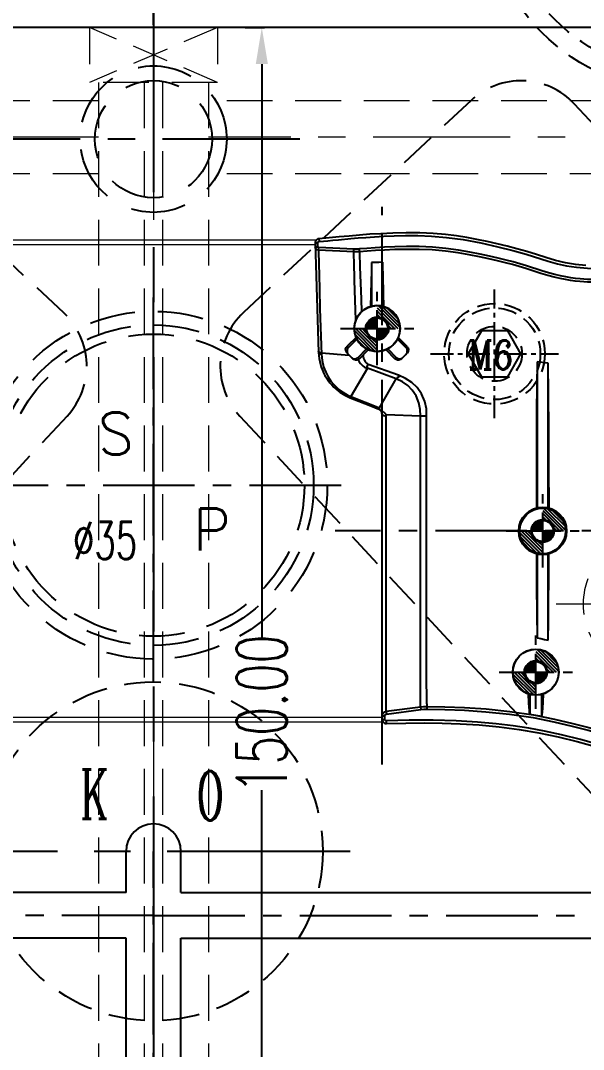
# Model space of a CAD drawing. Header units: millimetres. Extents: x 33920 to 35330, y -21664 to -20666.
# Drawn here: x 34585.2 to 34646.7, y -20885 to -20772.6 of the extents above; entities that cross this region are included whole.
import ezdxf

# ---------------------------------------------------------------- set-up
doc = ezdxf.new("R2010")
doc.units = ezdxf.units.MM
doc.header["$LTSCALE"] = 8
for name, pattern in [('CENTER', [2, 1.25, -0.25, 0.25, -0.25]), ('CENTER2', [1.125, 0.75, -0.125, 0.125, -0.125]), ('HIDDEN', [0.375, 0.25, -0.125])]:
    doc.linetypes.add(name, pattern=pattern)
doc.layers.get('DEFPOINTS').update_dxf_attribs({"color": 6})
for name, color, linetype in [('Cav-cor', 1, 'Continuous'), ('DEFAULT_1', 7, 'CENTER'), ('PIN', 5, 'Continuous'), ('Ru', 8, 'Continuous'), ('SCREW', 52, 'HIDDEN'), ('SP', 3, 'Continuous'), ('SPRING', 142, 'Continuous'), ('壓塊', 157, 'Continuous')]:
    doc.layers.add(name, color=color, linetype=linetype)
for name, color, linetype, lineweight in [('dim', 3, 'Continuous', 15), ('WR', 122, 'HIDDEN', 18), ('枕位', 75, 'Continuous', 15)]:
    doc.layers.add(name, color=color, linetype=linetype, lineweight=lineweight)
doc.styles.add('ROMANC', font='RomanC.ttf', dxfattribs={"width": 0.8, "height": 7})
doc.styles.get("Standard").update_dxf_attribs({"font": 'txt.shx', "width": 0.67, "bigfont": 'chineset.shx'})
doc.dimstyles.new('ISO-25', dxfattribs={"dimtxt": 5.5, "dimasz": 4, "dimexe": 0.3, "dimexo": 0.3, "dimtad": 0, "dimzin": 1, "dimdsep": 46, "dimtxsty": 'Standard', "dimcen": 0, "dimclrd": 3, "dimclre": 3, "dimclrt": 7, "dimazin": 0, "dimtfac": 1, "dimtofl": 0, "dimtmove": 0, "dimatfit": 0, "dimfxl": 0, "dimarcsym": 0})

# ---------------------------------------------------------------- blocks, each defined once
blk = doc.blocks.new('20160824.190618')
at = {"layer": 'PIN', "linetype": 'Continuous'}
h = blk.add_hatch(dxfattribs=at)
h.set_pattern_fill('ANSI31', color=256, scale=14.666667, style=0)
h.set_pattern_definition([(315, (-128345.2846, -36662.2767), (-1.296362432, -1.296362432), [])])
h.paths.add_polyline_path([(-16, 0), (-16, -11, -0.414214), (-27, 0)])
h.paths.add_polyline_path([(-5, 0), (-16, 0), (-16, 11, -0.414214)])
at = {"layer": 'PIN', "linetype": 'CENTER2'}
for p, q in [((-16, -16.5), (-16, 16.5)), ((-32.5, 0), (0.5, 0))]:
    blk.add_line(p, q, dxfattribs=at)
at = {"layer": 'PIN', "linetype": 'Continuous'}
blk.add_circle((-16, 0), 11, dxfattribs=at)
at = {"layer": 'SPRING', "linetype": 'CENTER', "ltscale": 0.5}
for p, q in [((-16, 23.5), (-16, -23.5)), ((-39.5, 0), (7.5, 0))]:
    blk.add_line(p, q, dxfattribs=at)
at = {"layer": 'SPRING', "linetype": 'HIDDEN', "ltscale": 1.5}
for radius in [22, 20, 12.5, 12]:
    blk.add_circle((-16, 0), radius, dxfattribs=at)
for centre, start, end in [((0, 0), 0, 180), ((-32, 0), 180, 0)]:
    blk.add_arc(centre, 4, start, end, dxfattribs=at)
blk = doc.blocks.new('20140410.082121')
at = {"layer": 'SCREW', "color": 137, "linetype": 'CENTER', "ltscale": 0.25}
for p, q in [((0, -7.04), (0, 7.04)), ((-7, 0), (7, 0))]:
    blk.add_line(p, q, dxfattribs=at)
at = {"layer": 'SCREW', "color": 137, "linetype": 'Continuous'}
blk.add_lwpolyline([(-1.44, 2.5), (-2.89, 0), (-1.44, -2.5), (1.44, -2.5), (2.89, 0), (1.44, 2.5)], close=True, dxfattribs=at)
at = {"layer": 'SCREW', "color": 137}
for radius in [5.5, 5, 3]:
    blk.add_circle((0, 0), radius, dxfattribs=at)
at = {"layer": 'dim', "style": 'ROMANC', "width": 0.8}
blk.add_text('M6', height=3.172, dxfattribs=at).set_placement((-2.87, -1.7))
blk = doc.blocks.new('20160827.105633')
at = {"color": 8, "linetype": 'HIDDEN', "ltscale": 2.5}
blk.add_circle((0, 0), 19, dxfattribs=at)
at = {"layer": 'SP', "linetype": 'CENTER'}
for p, q in [((0, -21.5), (0, 21.5)), ((-21.5, 0), (21.5, 0))]:
    blk.add_line(p, q, dxfattribs=at)
at = {"layer": 'SP', "linetype": 'HIDDEN', "ltscale": 2.5}
for radius in [17.5, 16.5]:
    blk.add_circle((0, 0), radius, dxfattribs=at)
at = {"layer": 'dim', "insert": (-5.29, -6.05), "char_height": 4.063, "attachment_point": 5}
blk.add_mtext('Ø35', dxfattribs=at)
at = {"layer": 'SP'}
for s, p in [('S', (-6.08, 3.36)), ('P', (4.33, -7.12))]:
    blk.add_text(s, height=4.58, dxfattribs=at).set_placement(p)
blk = doc.blocks.new('*D29228')
at = {"layer": 'DEFPOINTS', "color": 0}
for p in [(34609.42, -20773.32), (34605.68, -20923.32), (34611.52, -20923.32)]:
    blk.add_point(p, dxfattribs=at)
at = {"layer": 'dim', "color": 3, "lineweight": -2}
for p, q in [((34609.72, -20773.32), (34611.82, -20773.32)), ((34611.52, -20777.32), (34611.52, -20840.01)), ((34611.52, -20919.32), (34611.52, -20856.62)), ((34605.98, -20923.32), (34611.82, -20923.32))]:
    blk.add_line(p, q, dxfattribs=at)
at = {"layer": 'dim', "color": 3}
for points in [[(34612.19, -20777.32), (34610.86, -20777.32), (34611.52, -20773.32)], [(34610.86, -20919.32), (34612.19, -20919.32), (34611.52, -20923.32)]]:
    blk.add_solid(points, dxfattribs=at)
at = {"layer": 'dim', "color": 7, "insert": (34611.52, -20848.32), "char_height": 5.5, "attachment_point": 5, "rotation": 90}
blk.add_mtext('150.00', dxfattribs=at)
blk = doc.blocks.new('*D29231')
at = {"layer": 'DEFPOINTS', "color": 0}
for p in [(34599.68, -20762.54), (34599.68, -20773.32), (34734.68, -20782.32)]:
    blk.add_point(p, dxfattribs=at)
at = {"layer": 'dim', "color": 3, "lineweight": -2}
for p, q in [((34599.68, -20773.02), (34599.68, -20762.24)), ((34734.68, -20782.02), (34734.68, -20762.24)), ((34603.68, -20762.54), (34680.28, -20762.54)), ((34730.68, -20762.54), (34697.49, -20762.54))]:
    blk.add_line(p, q, dxfattribs=at)
at = {"layer": 'dim', "color": 3}
for points in [[(34603.68, -20761.87), (34603.68, -20763.21), (34599.68, -20762.54)], [(34730.68, -20763.21), (34730.68, -20761.87), (34734.68, -20762.54)]]:
    blk.add_solid(points, dxfattribs=at)
at = {"layer": 'dim', "color": 7, "insert": (34688.88, -20762.54), "char_height": 5.5, "attachment_point": 5}
blk.add_mtext('135.00', dxfattribs=at)
blk = doc.blocks.new('20160904.091723')
at = {"layer": 'WR', "linetype": 'CENTER'}
blk.add_line((0, 11), (0, -11), dxfattribs=at)
at = {"layer": 'WR', "linetype": 'HIDDEN', "ltscale": 2}
blk.add_line((-11, 0), (11, 0), dxfattribs=at)
for radius in [8, 5.5, 4]:
    blk.add_circle((0, 0), radius, dxfattribs=at)

msp = doc.modelspace()

# ---------------------------------------------------------------- hatches: boundary and pattern name
at = {"layer": 'PIN', "linetype": 'Continuous'}
h = msp.add_hatch(dxfattribs=at)
h.set_pattern_fill('ANSI31', color=31, scale=2, angle=90, style=0)
h.set_pattern_definition([(135, (34829.41047, -20820.44587), (-0.1767767, -0.1767767), [])])
h.paths.add_polyline_path([(34624.128, -20803.706, -0.4142136), (34626.628, -20806.206), (34625.378, -20806.206, 0.4142136), (34624.128, -20804.956)])
h.paths.add_polyline_path([(34622.878, -20806.206, 0.4142136), (34624.128, -20807.456), (34624.128, -20808.706, -0.4142136), (34621.628, -20806.206)])
h = msp.add_hatch(dxfattribs=at)
h.set_pattern_fill('ANSI31', color=31, angle=90, style=0)
h.set_pattern_definition([(45, (34418.84642, -20820.44587), (0.08838835, -0.08838835), [])])
h.paths.add_polyline_path([(34624.128, -20806.206), (34625.378, -20806.206, -0.4142136), (34624.128, -20807.456)])
h.paths.add_polyline_path([(34624.128, -20804.956), (34624.128, -20806.206), (34622.878, -20806.206, -0.4142136)])
h = msp.add_hatch(dxfattribs=at)
h.set_pattern_fill('ANSI31', color=31, scale=2, angle=90, style=0)
h.set_pattern_definition([(135, (34847.50047, -20842.55587), (-0.1767767, -0.1767767), [])])
h.paths.add_polyline_path([(34642.218, -20825.816, -0.4142136), (34644.718, -20828.316), (34643.468, -20828.316, 0.4142136), (34642.218, -20827.066)])
h.paths.add_polyline_path([(34640.968, -20828.316, 0.4142136), (34642.218, -20829.566), (34642.218, -20830.816, -0.4142136), (34639.718, -20828.316)])
h = msp.add_hatch(dxfattribs=at)
h.set_pattern_fill('ANSI31', color=31, angle=90, style=0)
h.set_pattern_definition([(45, (34436.93642, -20842.55587), (0.08838835, -0.08838835), [])])
h.paths.add_polyline_path([(34642.218, -20828.316), (34643.468, -20828.316, -0.4142136), (34642.218, -20829.566)])
h.paths.add_polyline_path([(34642.218, -20827.066), (34642.218, -20828.316), (34640.968, -20828.316, -0.4142136)])
h = msp.add_hatch(dxfattribs=at)
h.set_pattern_fill('ANSI31', color=31, scale=2, angle=90, style=0)
h.set_pattern_definition([(135, (34846.74672, -20857.98262), (-0.1767767, -0.1767767), [])])
h.paths.add_polyline_path([(34641.465, -20841.243, -0.4142136), (34643.965, -20843.743), (34642.715, -20843.743, 0.4142136), (34641.465, -20842.493)])
h.paths.add_polyline_path([(34640.215, -20843.743, 0.4142136), (34641.465, -20844.993), (34641.465, -20846.243, -0.4142136), (34638.965, -20843.743)])
h = msp.add_hatch(dxfattribs=at)
h.set_pattern_fill('ANSI31', color=31, angle=90, style=0)
h.set_pattern_definition([(45, (34436.18267, -20857.98262), (0.08838835, -0.08838835), [])])
h.paths.add_polyline_path([(34641.465, -20843.743), (34642.715, -20843.743, -0.4142136), (34641.465, -20844.993)])
h.paths.add_polyline_path([(34641.465, -20842.493), (34641.465, -20843.743), (34640.215, -20843.743, -0.4142136)])

# ---------------------------------------------------------------- linework, layer by layer
at = {"linetype": 'CENTER', "ltscale": 3}
msp.add_line((34599.681, -20713.316), (34599.681, -21213.316), dxfattribs=at)
at = {"color": 8, "linetype": 'CENTER', "ltscale": 1.5}
msp.add_line((34615.681, -20785.516), (34583.681, -20785.516), dxfattribs=at)
at = {"color": 8, "linetype": 'CENTER', "ltscale": 2}
msp.add_line((34621.181, -20863.316), (34578.181, -20863.316), dxfattribs=at)
at = {"color": 8, "linetype": 'HIDDEN', "ltscale": 3}
for radius in [8, 6.4]:
    msp.add_circle((34599.681, -20785.516), radius, dxfattribs=at)
at = {"color": 8, "linetype": 'HIDDEN', "ltscale": 2}
msp.add_circle((34599.681, -20863.316), 18.5, dxfattribs=at)
at = {"layer": 'Cav-cor', "color": 1}
for p, q in [((34726.681, -20773.316), (34472.681, -20773.316)), ((34617.344, -20796.855), (34617.646, -20796.845)), ((34617.345, -20796.861), (34617.731, -20808.828)), ((34617.442, -20796.561), (34617.384, -20796.657)), ((34617.533, -20796.475), (34617.442, -20796.561)), ((34617.644, -20796.417), (34617.533, -20796.475)), ((34617.763, -20796.392), (34617.644, -20796.417)), ((34617.66, -20797.275), (34617.646, -20796.845)), ((34617.763, -20796.389), (34617.785, -20796.69)), ((34617.785, -20796.69), (34618.741, -20796.616)), ((34617.358, -20797.285), (34617.66, -20797.275)), ((34617.723, -20797.654), (34617.736, -20797.353)), ((34617.723, -20797.654), (34617.728, -20797.827)), ((34621.564, -20797.826), (34617.723, -20797.654)), ((34617.728, -20797.827), (34617.778, -20800.416)), ((34621.577, -20797.524), (34617.736, -20797.353)), ((34621.564, -20797.826), (34621.577, -20797.524)), ((34622.214, -20797.812), (34622.188, -20797.512)), ((34622.218, -20797.931), (34622.214, -20797.812)), ((34622.283, -20799.449), (34622.218, -20797.931)), ((34623.525, -20799.008), (34623.525, -20803.767)), ((34624.748, -20799.403), (34624.731, -20798.964)), ((34624.731, -20803.767), (34624.731, -20798.964)), ((34624.781, -20800.453), (34624.748, -20799.403)), ((34617.778, -20800.416), (34617.813, -20801.876)), ((34624.825, -20802.367), (34624.781, -20800.453)), ((34623.46, -20801.074), (34623.402, -20803.801)), ((34617.813, -20801.876), (34617.877, -20804.066)), ((34624.854, -20803.801), (34624.825, -20802.367)), ((34617.877, -20804.066), (34618.045, -20809.025)), ((34621.859, -20807.149), (34620.837, -20808.145)), ((34621.833, -20807.227), (34621.817, -20807.19)), ((34621.859, -20807.149), (34621.863, -20807.249)), ((34621.863, -20807.249), (34621.866, -20807.299)), ((34627.414, -20808.151), (34626.438, -20807.196)), ((34620.98, -20808.288), (34620.837, -20808.145)), ((34621.901, -20807.368), (34620.98, -20808.288)), ((34627.277, -20808.288), (34626.356, -20807.368)), ((34627.277, -20808.288), (34627.414, -20808.151)), ((34617.768, -20808.748), (34617.726, -20808.656)), ((34618.039, -20808.853), (34621.054, -20809.101)), ((34620.83, -20808.878), (34621.461, -20809.508)), ((34622.046, -20809.354), (34622.967, -20808.434)), ((34622.046, -20809.354), (34622.198, -20809.506)), ((34622.198, -20809.506), (34623.16, -20808.525)), ((34622.599, -20809.157), (34622.597, -20809.099)), ((34622.602, -20809.189), (34622.599, -20809.157)), ((34625.098, -20808.524), (34626.061, -20809.504)), ((34625.29, -20808.434), (34626.211, -20809.354)), ((34626.211, -20809.354), (34626.061, -20809.504)), ((34626.8, -20809.504), (34627.421, -20808.883)), ((34623.06, -20810.532), (34621.261, -20813.635)), ((34626.216, -20811.684), (34623.062, -20810.528)), ((34626.453, -20811.3), (34623.142, -20810.124)), ((34641.615, -20809.861), (34641.615, -20825.774)), ((34642.425, -20809.959), (34641.615, -20809.861)), ((34642.821, -20810.005), (34642.425, -20809.959)), ((34642.863, -20813.381), (34642.821, -20810.005)), ((34642.821, -20825.774), (34642.821, -20810.005)), ((34624.392, -20814.884), (34626.216, -20811.684)), ((34619.392, -20812.324), (34619.717, -20812.651)), ((34619.573, -20812.772), (34620.058, -20813.157)), ((34620.977, -20813.508), (34621.261, -20813.635)), ((34621.175, -20813.763), (34623.237, -20814.595)), ((34621.261, -20813.635), (34624.392, -20814.884)), ((34642.892, -20817.177), (34642.863, -20813.381)), ((34623.237, -20814.595), (34624.297, -20815.027)), ((34624.275, -20814.957), (34624.192, -20814.959)), ((34624.297, -20815.027), (34624.404, -20815.084)), ((34624.572, -20815.25), (34624.629, -20815.352)), ((34624.681, -20848.912), (34624.681, -20815.597)), ((34624.726, -20815.257), (34624.774, -20815.286)), ((34624.774, -20815.286), (34624.817, -20815.315)), ((34625.123, -20815.611), (34628.869, -20815.728)), ((34625.128, -20825.333), (34625.131, -20815.741)), ((34628.869, -20847.254), (34628.864, -20815.728)), ((34629.539, -20843.952), (34629.535, -20815.75)), ((34642.908, -20821.299), (34642.892, -20817.177)), ((34641.53, -20821.802), (34641.528, -20825.796)), ((34642.911, -20825.797), (34642.908, -20821.299)), ((34641.615, -20830.859), (34641.615, -20839.995)), ((34642.821, -20840.247), (34642.821, -20830.859)), ((34642.887, -20833.626), (34642.901, -20830.839)), ((34625.111, -20843.939), (34625.115, -20841.47)), ((34625.124, -20846.673), (34625.111, -20843.939)), ((34629.551, -20847.213), (34629.539, -20843.952)), ((34640.8, -20846.166), (34640.8, -20848.318)), ((34642.129, -20848.558), (34642.129, -20846.166)), ((34625.118, -20848.02), (34625.122, -20847.462)), ((34625.118, -20848.02), (34628.867, -20847.527)), ((34625.122, -20847.462), (34625.124, -20846.673)), ((34628.867, -20847.527), (34628.869, -20847.254)), ((34628.867, -20847.527), (34628.906, -20847.826)), ((34629.551, -20847.213), (34629.548, -20847.785)), ((34624.681, -20848.518), (34624.983, -20848.518)), ((34624.983, -20848.915), (34624.983, -20848.518)), ((34625.118, -20848.02), (34625.157, -20848.319)), ((34625.157, -20848.319), (34628.906, -20847.826)), ((34624.681, -20848.912), (34624.7, -20849.042)), ((34624.681, -20848.915), (34624.983, -20848.915)), ((34624.7, -20849.042), (34624.763, -20849.173)), ((34624.932, -20849.319), (34625.039, -20849.356)), ((34625.039, -20849.356), (34625.151, -20849.365)), ((34625.151, -20849.367), (34625.139, -20849.066)), ((34625.151, -20849.365), (34627.251, -20849.306))]:
    msp.add_line(p, q, dxfattribs=at)
for points in [[(34628.79, -20795.754), (34627.286, -20795.751), (34625.847, -20795.787), (34624.536, -20795.844), (34623.328, -20795.915), (34622.186, -20796.002), (34621.073, -20796.102), (34619.971, -20796.207), (34618.871, -20796.305), (34617.763, -20796.392)], [(34646.92, -20799.317), (34645.815, -20799.205), (34644.714, -20799.023), (34643.631, -20798.769), (34642.573, -20798.46), (34641.53, -20798.126), (34640.478, -20797.796), (34639.408, -20797.488), (34638.325, -20797.203), (34637.234, -20796.938), (34636.137, -20796.691), (34635.038, -20796.464), (34633.934, -20796.262), (34632.798, -20796.082), (34631.585, -20795.929), (34630.253, -20795.814), (34628.79, -20795.754)], [(34642.809, -20798.845), (34643.838, -20799.132), (34644.838, -20799.352), (34645.919, -20799.52), (34647.112, -20799.63), (34648.436, -20799.668), (34649.9, -20799.653), (34651.501, -20799.612), (34653.247, -20799.557), (34655.15, -20799.48), (34657.173, -20799.379), (34659.153, -20799.259), (34660.939, -20799.131), (34662.517, -20798.988), (34663.923, -20798.823), (34665.18, -20798.635), (34666.312, -20798.422), (34667.334, -20798.188), (34668.301, -20797.921), (34669.306, -20797.59), (34670.397, -20797.182), (34671.597, -20796.69), (34672.904, -20796.11), (34674.341, -20795.426)], [(34617.384, -20796.657), (34617.352, -20796.758), (34617.345, -20796.861)], [(34617.646, -20796.845), (34617.654, -20796.789), (34617.684, -20796.74), (34617.73, -20796.705), (34617.785, -20796.69)], [(34618.741, -20796.616), (34619.29, -20796.569), (34619.891, -20796.515), (34621.259, -20796.384)], [(34621.259, -20796.384), (34622.035, -20796.314), (34622.885, -20796.246), (34623.82, -20796.183), (34624.853, -20796.128), (34625.992, -20796.082), (34627.236, -20796.051), (34628.591, -20796.049), (34630.079, -20796.102), (34631.721, -20796.245), (34633.525, -20796.496), (34635.451, -20796.852), (34637.32, -20797.265), (34638.959, -20797.676), (34640.411, -20798.088), (34642.809, -20798.845)], [(34617.723, -20797.654), (34617.585, -20797.622), (34617.468, -20797.541), (34617.389, -20797.424), (34617.37, -20797.34)], [(34617.736, -20797.353), (34617.707, -20797.346), (34617.683, -20797.329), (34617.666, -20797.305), (34617.66, -20797.275)], [(34622.214, -20797.812), (34622.052, -20797.824), (34621.889, -20797.83), (34621.726, -20797.83), (34621.564, -20797.826)], [(34621.603, -20798.884), (34621.58, -20798.312), (34621.564, -20797.826)], [(34622.188, -20797.512), (34622.036, -20797.523), (34621.883, -20797.528), (34621.73, -20797.529), (34621.577, -20797.524)], [(34642.125, -20799.896), (34640.464, -20799.366), (34639.724, -20799.142), (34639.001, -20798.937), (34638.213, -20798.728), (34637.343, -20798.511), (34636.399, -20798.291), (34635.372, -20798.067), (34634.256, -20797.848), (34633.025, -20797.638), (34631.647, -20797.45), (34630.166, -20797.316), (34628.717, -20797.258), (34627.325, -20797.256), (34626.048, -20797.287), (34624.92, -20797.333), (34623.912, -20797.386), (34623.006, -20797.447), (34622.188, -20797.512)], [(34642.035, -20800.184), (34640.374, -20799.654), (34639.64, -20799.432), (34638.921, -20799.228), (34638.138, -20799.02), (34637.273, -20798.804), (34636.333, -20798.585), (34635.311, -20798.362), (34634.202, -20798.144), (34632.979, -20797.936), (34631.612, -20797.75), (34630.147, -20797.617), (34628.712, -20797.559), (34627.329, -20797.557), (34626.058, -20797.588), (34624.934, -20797.634), (34623.93, -20797.687), (34623.028, -20797.747), (34622.214, -20797.812)], [(34621.797, -20805.27), (34621.668, -20800.944), (34621.603, -20798.884)], [(34623.525, -20799.008), (34623.508, -20799.44), (34623.492, -20799.933), (34623.46, -20801.074)], [(34624.731, -20798.964), (34624.327, -20798.978), (34623.525, -20799.008)], [(34622.441, -20804.345), (34622.4, -20802.988), (34622.283, -20799.449)], [(34651.655, -20801.116), (34650.419, -20801.149), (34649.879, -20801.161), (34649.39, -20801.17), (34648.95, -20801.175), (34648.551, -20801.177), (34648.18, -20801.174), (34647.824, -20801.168), (34647.469, -20801.157), (34647.101, -20801.139), (34646.706, -20801.113), (34646.268, -20801.076), (34645.783, -20801.023), (34645.26, -20800.952), (34644.709, -20800.861), (34644.12, -20800.746), (34643.482, -20800.598), (34642.79, -20800.411), (34642.035, -20800.184)], [(34651.646, -20800.814), (34650.412, -20800.848), (34649.873, -20800.86), (34649.385, -20800.868), (34648.947, -20800.873), (34648.551, -20800.875), (34648.184, -20800.873), (34647.831, -20800.867), (34647.481, -20800.856), (34647.118, -20800.838), (34646.728, -20800.813), (34646.298, -20800.776), (34645.819, -20800.723), (34645.304, -20800.654), (34644.762, -20800.565), (34644.183, -20800.451), (34643.556, -20800.305), (34642.873, -20800.121), (34642.125, -20799.896)], [(34621.866, -20807.298), (34621.849, -20807.264), (34621.833, -20807.227)], [(34620.83, -20808.878), (34620.737, -20808.75), (34620.687, -20808.597), (34620.686, -20808.436), (34620.738, -20808.278), (34620.837, -20808.145)], [(34627.414, -20808.151), (34627.526, -20808.314), (34627.57, -20808.512), (34627.533, -20808.714), (34627.421, -20808.883)], [(34618.045, -20809.025), (34617.886, -20808.99), (34617.773, -20808.92), (34617.731, -20808.828)], [(34618.039, -20808.853), (34617.88, -20808.819), (34617.768, -20808.748)], [(34618.045, -20809.025), (34618.113, -20809.699), (34618.274, -20810.374), (34618.501, -20810.972), (34618.773, -20811.491), (34619.074, -20811.939), (34619.392, -20812.324)], [(34622.058, -20809.608), (34621.905, -20809.656), (34621.748, -20809.655), (34621.591, -20809.603), (34621.461, -20809.508)], [(34622.198, -20809.506), (34622.132, -20809.563), (34622.058, -20809.608)], [(34622.552, -20809.144), (34622.568, -20809.157), (34622.584, -20809.169), (34622.6, -20809.181)], [(34623.142, -20810.124), (34623.079, -20810.08), (34623.026, -20810.037), (34622.972, -20809.986), (34622.917, -20809.924), (34622.862, -20809.853), (34622.808, -20809.771), (34622.757, -20809.678), (34622.709, -20809.573), (34622.666, -20809.455), (34622.629, -20809.325), (34622.602, -20809.189)], [(34626.8, -20809.504), (34626.662, -20809.603), (34626.506, -20809.653), (34626.346, -20809.652), (34626.191, -20809.6), (34626.061, -20809.504)], [(34622.058, -20809.608), (34622.168, -20809.828), (34622.302, -20810.026), (34622.446, -20810.189), (34622.598, -20810.321), (34622.754, -20810.422), (34622.91, -20810.492), (34623.06, -20810.532)], [(34623.06, -20810.531), (34623.037, -20810.406), (34623.057, -20810.263), (34623.128, -20810.113)], [(34641.615, -20809.861), (34641.582, -20812.495), (34641.558, -20815.231), (34641.54, -20818.285), (34641.53, -20821.802)], [(34628.869, -20815.728), (34628.846, -20815.047), (34628.699, -20814.307), (34628.384, -20813.572), (34627.97, -20812.938), (34627.485, -20812.432), (34626.889, -20812.013), (34626.215, -20811.685)], [(34626.459, -20811.302), (34626.493, -20811.486), (34626.326, -20811.574), (34626.216, -20811.684)], [(34629.535, -20815.75), (34629.506, -20814.992), (34629.329, -20814.166), (34628.964, -20813.353), (34628.488, -20812.663), (34627.907, -20812.107), (34627.22, -20811.647), (34626.453, -20811.3)], [(34619.717, -20812.651), (34620.042, -20812.926), (34620.363, -20813.157), (34620.676, -20813.35), (34620.977, -20813.508)], [(34620.058, -20813.157), (34620.593, -20813.489), (34621.175, -20813.763)], [(34621.261, -20813.635), (34621.216, -20813.709), (34621.179, -20813.752), (34621.18, -20813.765)], [(34624.392, -20814.884), (34624.345, -20814.931), (34624.275, -20814.957)], [(34624.404, -20815.084), (34624.496, -20815.159), (34624.572, -20815.25)], [(34624.416, -20815.094), (34624.427, -20815.099), (34624.494, -20815.134), (34624.557, -20815.166), (34624.617, -20815.196)], [(34624.617, -20815.196), (34624.674, -20815.227), (34624.726, -20815.257)], [(34624.681, -20815.597), (34624.715, -20815.649), (34624.81, -20815.694), (34624.956, -20815.726), (34625.131, -20815.741)], [(34624.817, -20815.315), (34624.857, -20815.344), (34624.892, -20815.373), (34624.924, -20815.4), (34624.952, -20815.427), (34624.978, -20815.453), (34625, -20815.477), (34625.02, -20815.5), (34625.037, -20815.521), (34625.053, -20815.54), (34625.08, -20815.575)], [(34625.08, -20815.575), (34625.093, -20815.59), (34625.107, -20815.603), (34625.123, -20815.611)], [(34625.131, -20815.741), (34625.129, -20815.676), (34625.123, -20815.611)], [(34628.868, -20815.728), (34629.091, -20815.739), (34629.314, -20815.746), (34629.536, -20815.751)], [(34625.115, -20841.47), (34625.121, -20839.795), (34625.128, -20825.333)], [(34641.538, -20830.839), (34641.557, -20834.34), (34641.582, -20837.283), (34641.615, -20839.995)], [(34642.821, -20840.247), (34642.849, -20838.182), (34642.87, -20836.021), (34642.887, -20833.626)], [(34641.615, -20839.995), (34642.014, -20840.074), (34642.416, -20840.158), (34642.821, -20840.247)], [(34640.637, -20846.115), (34640.649, -20846.45), (34640.661, -20846.75), (34640.673, -20847.016), (34640.686, -20847.248), (34640.699, -20847.45), (34640.712, -20847.631), (34640.726, -20847.798), (34640.742, -20847.953), (34640.759, -20848.097), (34640.778, -20848.224), (34640.8, -20848.318)], [(34642.129, -20848.558), (34642.161, -20848.415), (34642.197, -20848.128), (34642.234, -20847.685), (34642.269, -20847.034), (34642.303, -20846.111)], [(34628.867, -20847.527), (34629.207, -20847.494), (34629.549, -20847.484)], [(34629.549, -20847.484), (34631.516, -20847.515), (34633.674, -20847.6), (34636.038, -20847.759), (34638.644, -20848.028), (34641.225, -20848.414), (34643.502, -20848.867), (34645.506, -20849.336), (34647.264, -20849.79), (34648.854, -20850.225), (34650.408, -20850.665)], [(34624.691, -20848.465), (34624.713, -20848.343), (34624.807, -20848.185), (34624.951, -20848.073), (34625.118, -20848.02)], [(34624.983, -20848.518), (34624.995, -20848.448), (34625.033, -20848.385), (34625.09, -20848.34), (34625.157, -20848.319)], [(34628.906, -20847.826), (34629.226, -20847.794), (34629.548, -20847.785)], [(34629.548, -20847.785), (34631.507, -20847.817), (34633.659, -20847.901), (34636.013, -20848.059), (34638.607, -20848.327), (34641.173, -20848.712), (34643.437, -20849.161), (34645.433, -20849.629), (34647.187, -20850.082), (34648.773, -20850.516), (34650.325, -20850.955)], [(34640.8, -20848.318), (34641.239, -20848.393), (34641.682, -20848.473), (34642.129, -20848.558)], [(34624.763, -20849.173), (34624.839, -20849.256), (34624.932, -20849.319)], [(34625.139, -20849.066), (34625.08, -20849.056), (34625.029, -20849.024), (34624.994, -20848.973), (34624.983, -20848.915)], [(34673.879, -20861.37), (34669.92, -20859.481), (34668.345, -20858.738), (34666.583, -20857.928), (34664.641, -20857.078), (34662.624, -20856.245), (34660.627, -20855.474), (34658.621, -20854.755), (34656.379, -20854.013), (34653.874, -20853.243), (34651.24, -20852.473), (34648.677, -20851.741), (34646.339, -20851.105), (34644.26, -20850.586), (34642.42, -20850.178), (34640.702, -20849.854), (34638.984, -20849.592), (34637.151, -20849.376), (34635.096, -20849.198), (34632.772, -20849.067), (34630.24, -20848.998), (34627.629, -20849), (34625.139, -20849.066)], [(34627.251, -20849.306), (34629.254, -20849.29), (34631.219, -20849.316), (34633.209, -20849.387), (34635.282, -20849.512), (34637.451, -20849.709), (34639.639, -20849.988), (34641.791, -20850.358), (34643.908, -20850.811), (34646.004, -20851.327), (34648.099, -20851.891), (34650.205, -20852.486), (34652.324, -20853.098), (34654.45, -20853.728), (34656.571, -20854.388), (34658.684, -20855.093), (34660.788, -20855.854), (34662.879, -20856.671), (34664.943, -20857.533), (34666.975, -20858.436), (34668.984, -20859.37)]]:
    msp.add_lwpolyline(points, dxfattribs=at)
for centre, radius in [((34624.128, -20806.206), 1.156), ((34642.218, -20828.316), 2.613), ((34642.218, -20828.316), 1.156), ((34641.465, -20843.743), 2.513), ((34641.465, -20843.743), 1.156)]:
    msp.add_circle(centre, radius, dxfattribs=at)
for centre, radius, start, end in [((34624.128, -20806.206), 2.513, 206.05387, 203.0653), ((34623.256, -20808.65), 5.527, 181.85, 235.92131), ((34624.078, -20815.597), 0.603, 0, 32.51712)]:
    msp.add_arc(centre, radius, start, end, dxfattribs=at)
for centre, major_axis, start_param, end_param in [((34621.35, -20808.658), (0.37, -0.37), 3.1415927, 4.4005006), ((34626.907, -20808.658), (-0.37, -0.37), 7.8539816, 9.424778), ((34621.677, -20808.985), (-0.37, 0.37), 7.8539816, 9.424778), ((34626.58, -20808.985), (0.37, 0.37), -3.1415927, -1.8811683)]:
    msp.add_ellipse(centre, major_axis=major_axis, ratio=0.9998477, start_param=start_param, end_param=end_param, dxfattribs=at)
at = {"layer": 'DEFAULT_1', "color": 2, "linetype": 'CENTER'}
for p, q in [((34624.681, -20853.828), (34624.681, -20792.897)), ((34688.49, -20828.316), (34619.523, -20828.316))]:
    msp.add_line(p, q, dxfattribs=at)
at = {"layer": 'PIN', "color": 31, "linetype": 'CENTER2'}
for p, q in [((34624.128, -20810.206), (34624.128, -20802.206)), ((34620.128, -20806.206), (34628.128, -20806.206)), ((34642.218, -20832.316), (34642.218, -20824.316)), ((34638.218, -20828.316), (34646.218, -20828.316)), ((34641.465, -20847.743), (34641.465, -20839.743)), ((34637.465, -20843.743), (34645.465, -20843.743))]:
    msp.add_line(p, q, dxfattribs=at)
at = {"layer": 'PIN', "color": 31, "linetype": 'Continuous'}
for centre, radius in [((34624.128, -20806.206), 2.5), ((34624.128, -20806.206), 1.25), ((34642.218, -20828.316), 2.5), ((34642.218, -20828.316), 1.25), ((34641.465, -20843.743), 2.5), ((34641.465, -20843.743), 1.25)]:
    msp.add_circle(centre, radius, dxfattribs=at)
at = {"layer": 'Ru'}
for p, q in [((34596.681, -20867.816), (34596.681, -20863.316)), ((34602.681, -20867.816), (34602.681, -20863.316)), ((34596.681, -20867.816), (34550.535, -20867.816)), ((34602.681, -20867.816), (34648.827, -20867.816)), ((34596.681, -20872.816), (34550.535, -20872.816)), ((34596.681, -20963.316), (34596.681, -20872.816)), ((34602.681, -20963.316), (34602.681, -20872.816)), ((34602.681, -20872.816), (34648.827, -20872.816))]:
    msp.add_line(p, q, dxfattribs=at)
at = {"layer": 'Ru', "linetype": 'CENTER'}
for p, q in [((34599.681, -20963.316), (34599.681, -20863.316)), ((34599.681, -20870.316), (34543.535, -20870.316)), ((34599.681, -20870.316), (34655.827, -20870.316))]:
    msp.add_line(p, q, dxfattribs=at)
at = {"layer": 'Ru'}
msp.add_arc((34599.681, -20863.316), 3, 0, 180, dxfattribs=at)
at = {"layer": 'WR', "linetype": 'HIDDEN', "ltscale": 2}
for p, q in [((34606.681, -20779.316), (34592.681, -20773.316)), ((34606.681, -20773.316), (34592.681, -20779.316)), ((34592.681, -20773.316), (34592.681, -20779.316)), ((34606.681, -20773.316), (34592.681, -20773.316)), ((34606.681, -20773.316), (34606.681, -20779.316))]:
    msp.add_line(p, q, dxfattribs=at)
at = {"layer": 'WR', "linetype": 'CENTER', "ltscale": 1.5}
for p, q in [((34599.681, -20773.316), (34599.681, -20926.921)), ((34593.681, -20785.316), (34492.681, -20785.316)), ((34734.681, -20785.316), (34605.681, -20785.316))]:
    msp.add_line(p, q, dxfattribs=at)
at = {"layer": 'WR', "linetype": 'HIDDEN', "ltscale": 2.5}
for p, q in [((34606.681, -20779.316), (34592.681, -20779.316)), ((34593.681, -20779.316), (34593.681, -20923.316)), ((34598.681, -20779.316), (34598.681, -20915.316)), ((34600.681, -20779.316), (34600.681, -20915.316)), ((34605.681, -20779.316), (34605.681, -20923.316)), ((34593.681, -20781.316), (34496.681, -20781.316)), ((34702.681, -20781.316), (34605.681, -20781.316)), ((34593.681, -20789.316), (34496.681, -20789.316)), ((34702.681, -20789.316), (34605.681, -20789.316))]:
    msp.add_line(p, q, dxfattribs=at)
at = {"layer": '壓塊', "color": 153, "linetype": 'HIDDEN', "ltscale": 2}
for points in [[(34510.026, -20828.494), (34553.666, -20781.68, -0.4142136), (34564.973, -20781.283), (34589.843, -20804.467, -0.4142136), (34590.24, -20815.773), (34546.6, -20862.588, -0.4142136), (34535.293, -20862.985), (34510.423, -20839.801, -0.4142136)], [(34689.336, -20828.494), (34645.696, -20781.68, 0.4142136), (34634.39, -20781.283), (34609.52, -20804.467, 0.4142136), (34609.123, -20815.773), (34652.762, -20862.588, 0.4142136), (34664.069, -20862.985), (34688.939, -20839.801, 0.4142136)]]:
    msp.add_lwpolyline(points, format="xyb", close=True, dxfattribs=at)
at = {"layer": '枕位', "linetype": 'ByBlock'}
for p, q in [((34617.442, -20796.561), (34581.92, -20796.561)), ((34617.351, -20797.059), (34582.011, -20797.059)), ((34574.681, -20848.675), (34624.681, -20848.675)), ((34574.599, -20849.173), (34624.763, -20849.173))]:
    msp.add_line(p, q, dxfattribs=at)

# ---------------------------------------------------------------- block references
at = {"layer": 'SCREW', "linetype": 'ByBlock', "ltscale": 0.3}
msp.add_blockref('20140410.082121', (34636.956, -20808.967), dxfattribs=at)
at = {"layer": 'SP'}
msp.add_blockref('20160827.105633', (34599.681, -20823.316), dxfattribs=at)
at = {"layer": 'SPRING'}
msp.add_blockref('20160824.190618', (34673.681, -20758.316), dxfattribs=at)
at = {"layer": 'WR', "rotation": -180}
msp.add_blockref('20160904.091723', (34654.681, -20836.316), dxfattribs=at)

# ---------------------------------------------------------------- texts
at = {"color": 8, "linetype": 'HIDDEN', "ltscale": 0.7, "style": 'ROMANC', "width": 0.6}
for s, p in [('K', (34591.635, -20859.769)), ('O', (34604.35, -20859.944))]:
    msp.add_text(s, height=5.4, dxfattribs=at).set_placement(p)

# ---------------------------------------------------------------- dimensions: what is measured, and where the dimension line sits
at = {"layer": 'dim'}
dim = msp.add_linear_dim(base=(34599.681, -20762.541), p1=(34734.681, -20782.316), p2=(34599.681, -20773.316), dimstyle='ISO-25', dxfattribs=at)
dim.commit()
dim.dimension.update_dxf_attribs({"geometry": '*D29231', "text_midpoint": (34688.885, -20762.541), "dimtype": 160})
dim = msp.add_linear_dim(base=(34611.523, -20923.316), p1=(34609.422, -20773.316), p2=(34605.681, -20923.316), angle=270, dimstyle='ISO-25', dxfattribs=at)
dim.commit()
dim.dimension.update_dxf_attribs({"geometry": '*D29228', "text_midpoint": (34611.523, -20848.316)})

doc.saveas('drawing.dxf')
